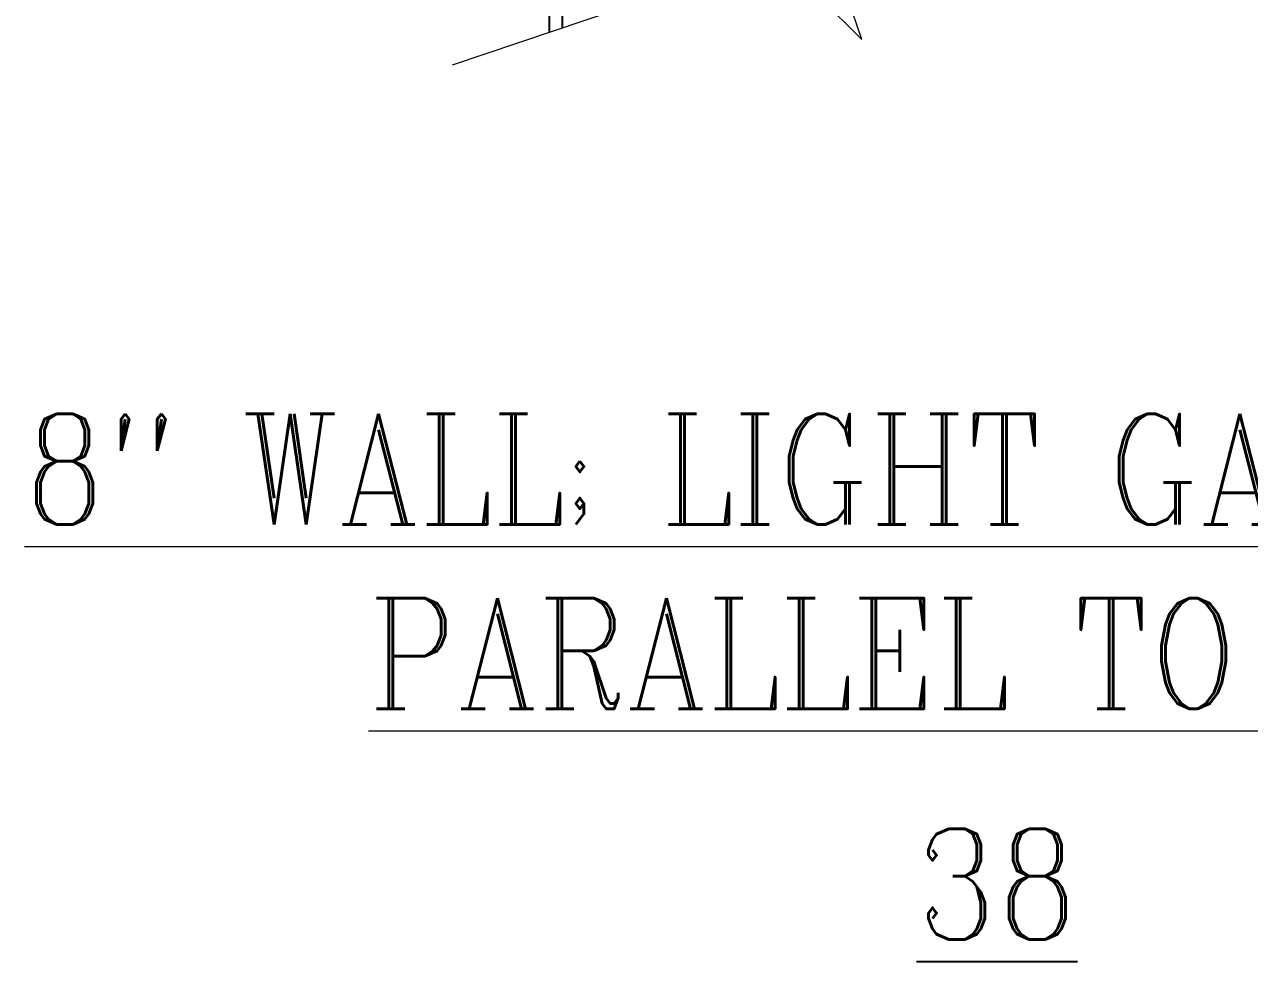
# Model space of a CAD drawing. Header units: inches. Extents: x -213.5 to -135.9, y 388.6 to 464.7.
# Drawn here: x -207.97 to -174.7, y 388.59 to 414.02 of the extents above; entities that cross this region are included whole.
import ezdxf

# ---------------------------------------------------------------- set-up
doc = ezdxf.new("R2010")
doc.units = ezdxf.units.IN
doc.header["$MEASUREMENT"] = 0
doc.layers.get('Defpoints').update_dxf_attribs({"color": 252})
doc.layers.add('DIM', color=3, linetype='Continuous', lineweight=13)
doc.styles.add('RomanC', font='romanc.shx', dxfattribs={"width": 0.85, "height": 5})

msp = doc.modelspace()

# ---------------------------------------------------------------- linework, layer by layer
at = {"color": 1}
for p, q in [((-193.3658250757136, 418.3203694496575), (-193.3658250757136, 413.9302222912958)), ((-193.7158250757122, 417.8203694496575), (-193.7158250757122, 413.8115223718639))]:
    msp.add_line(p, q, dxfattribs=at)
at = {"layer": 'DIM'}
for p, q in [((-185.2332108001566, 413.6108587550731), (-189.8294048778691, 418.207052832786)), ((-185.2332108001566, 413.6108587550731), (-186.1692538169583, 416.3708863730159)), ((-188.8933618610673, 415.4470252148434), (-196.3581640925724, 412.9153925763963))]:
    msp.add_line(p, q, dxfattribs=at)

# ---------------------------------------------------------------- texts
at = {"layer": 'Defpoints', "insert": (-181.5589911780582, 392.1862349982493), "char_height": 3, "width": 90.07999999999998, "attachment_point": 2, "style": 'RomanC'}
msp.add_mtext('{\\L38\\P}\\P            ', dxfattribs=at)
at = {"layer": 'DIM', "insert": (-181.5748212459868, 403.4494833450357), "char_height": 3, "width": 67.57214754929925, "attachment_point": 2, "style": 'RomanC'}
msp.add_mtext('{\\L8" WALL; LIGHT GAUGE JOIST PARALLEL TO WALL}                                               \\P                                                      \\P            ', dxfattribs=at)

doc.saveas('drawing.dxf')
